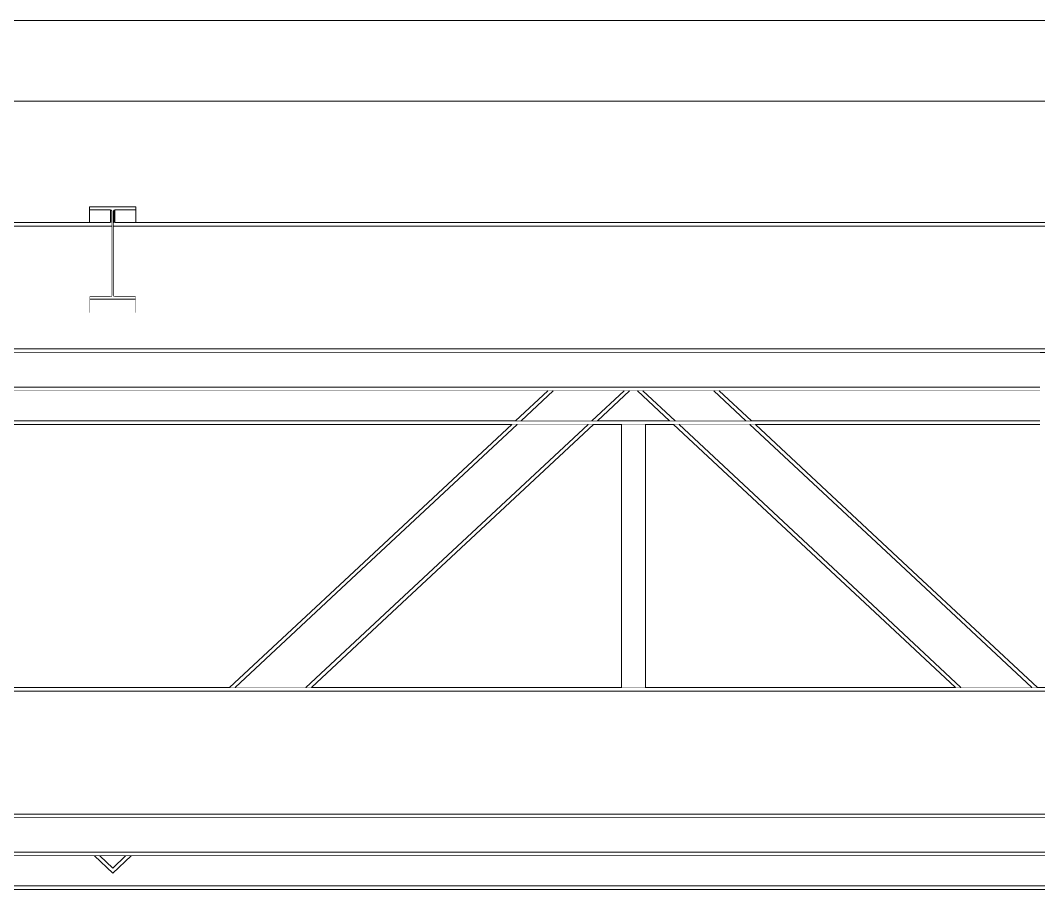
# Model space of a CAD drawing. Extents: x -3080 to 28500, y -1326 to 31609.
# Drawn here: x 23915.2 to 24188.9, y 28380.8 to 28614.3 of the extents above; entities that cross this region are included whole.
import ezdxf
from ezdxf.xclip import XClip

# ---------------------------------------------------------------- set-up
doc = ezdxf.new("R2010")
doc.units = 0
doc.header["$LTSCALE"] = 100
doc.header["$XCLIPFRAME"] = 2
doc.linetypes.add('188K-SM-07-F10-MECH-CR PIPE-Y2257103$0$X-S-FAB_SL ALL$0$Wipeout_Contour', pattern=[1, 0, -1])
for name, color, linetype in [('0-xref', 8, 'Continuous'), ('188K-SM-07-F10-MECH-CR PIPE-Y2257103$0$X-S-FAB_SL ALL$0$A-ROOF', 7, 'Continuous'), ('188K-SM-07-F10-MECH-CR PIPE-Y2257103$0$X-S-FAB_SL ALL$0$ASP_1', 1, 'Continuous'), ('188K-SM-07-F10-MECH-CR PIPE-Y2257103$0$X-S-FAB_SL ALL$0$Hattch', 7, 'Continuous'), ('188K-SM-07-F10-MECH-CR PIPE-Y2257103$0$X-S-FAB_SL ALL$0$S-TRUSS', 7, 'Continuous')]:
    doc.layers.add(name, color=color, linetype=linetype)

# ---------------------------------------------------------------- blocks, each defined once
blk = doc.blocks.new('188K-SM-07-F10-MECH-CR PIPE-Y2257103$0$X-S-FAB_SL ALL$0$剖面元素_439_3', base_point=(23061.26, -8263.06))
at = {"layer": '188K-SM-07-F10-MECH-CR PIPE-Y2257103$0$X-S-FAB_SL ALL$0$A-ROOF', "color": 6, "lineweight": 0}
blk.add_line((47418.76, -5979.5), (38233.76, -5979.5), dxfattribs=at)
at = {"color": 254, "linetype": '188K-SM-07-F10-MECH-CR PIPE-Y2257103$0$X-S-FAB_SL ALL$0$Wipeout_Contour', "lineweight": 0, "ltscale": 3803858.743980569}
blk.add_wipeout([(38233.76, -6001.22), (38233.76, -6029.83), (38595.06, -6029.83), (38595.06, -6029.64), (38607.46, -6029.64), (38607.46, -6029.83), (39003.81, -6029.83), (39003.81, -6029.71), (39038.81, -6029.71), (39038.81, -6029.83), (39435.06, -6029.83), (39435.06, -6029.64), (39447.46, -6029.64), (39447.46, -6029.83), (39843.76, -6029.83), (39843.76, -6029.71), (39878.76, -6029.71), (39878.76, -6029.83), (40275.06, -6029.83), (40275.06, -6029.64), (40287.46, -6029.64), (40287.46, -6029.83), (40683.76, -6029.83), (40683.76, -6029.71), (40718.76, -6029.71), (40718.76, -6029.83), (41115.06, -6029.83), (41115.06, -6029.64), (41127.46, -6029.64), (41127.46, -6029.83), (41523.76, -6029.83), (41523.76, -6029.71), (41558.76, -6029.71), (41558.76, -6029.83), (41955.06, -6029.83), (41955.06, -6029.64), (41967.46, -6029.64), (41967.46, -6029.83), (42363.76, -6029.83), (42363.76, -6029.71), (42398.76, -6029.71), (42398.76, -6029.83), (42795.06, -6029.83), (42795.06, -6029.64), (42807.46, -6029.64), (42807.46, -6029.83), (43203.76, -6029.83), (43203.76, -6029.71), (43238.76, -6029.71), (43238.76, -6029.83), (43635.06, -6029.83), (43635.06, -6029.64), (43647.46, -6029.64), (43647.46, -6029.83), (44043.76, -6029.83), (44043.76, -6029.71), (44078.76, -6029.71), (44078.76, -6029.83), (44475.06, -6029.83), (44475.06, -6029.64), (44487.46, -6029.64), (44487.46, -6029.83), (44883.76, -6029.83), (44883.76, -6029.71), (44918.76, -6029.71), (44918.76, -6029.83), (45315.06, -6029.83), (45315.06, -6029.64), (45327.46, -6029.64), (45327.46, -6029.83), (45723.76, -6029.83), (45723.76, -6029.71), (45758.76, -6029.71), (45758.76, -6029.83), (46155.06, -6029.83), (46155.06, -6029.64), (46167.46, -6029.64), (46167.46, -6029.83), (46563.76, -6029.83), (46563.76, -6029.71), (46598.76, -6029.71), (46598.76, -6029.83), (46995.06, -6029.83), (46995.06, -6029.64), (47007.46, -6029.64), (47007.46, -6029.83), (47376.26, -6029.83), (47376.26, -6001.22)], dxfattribs=at).dxf.layer = '188K-SM-07-F10-MECH-CR PIPE-Y2257103$0$X-S-FAB_SL ALL$0$Hattch'
at = {"layer": '188K-SM-07-F10-MECH-CR PIPE-Y2257103$0$X-S-FAB_SL ALL$0$A-ROOF', "color": 6, "lineweight": 0}
blk.add_line((47418.76, -6001.22), (38233.76, -6001.22), dxfattribs=at)
blk = doc.blocks.new('188K-SM-07-F10-MECH-CR PIPE-Y2257103$0$X-S-FAB_SL ALL$0$剖面元素_810_3', base_point=(23061.26, -8263.06))
at = {"color": 254, "linetype": '188K-SM-07-F10-MECH-CR PIPE-Y2257103$0$X-S-FAB_SL ALL$0$Wipeout_Contour', "lineweight": 0, "ltscale": 189548.31302}
blk.add_wipeout([(47001.51, -6030.74), (47001.51, -6034.09), (47001.6, -6033.88), (47001.6, -6030.53)], dxfattribs=at).dxf.layer = '188K-SM-07-F10-MECH-CR PIPE-Y2257103$0$X-S-FAB_SL ALL$0$Hattch'
at = {"color": 254, "linetype": '188K-SM-07-F10-MECH-CR PIPE-Y2257103$0$X-S-FAB_SL ALL$0$Wipeout_Contour', "lineweight": 0, "ltscale": 189559.359809}
blk.add_wipeout([(47007.46, -6054.45), (46995.06, -6054.45), (46995.06, -6058.04), (47007.46, -6058.04)], dxfattribs=at).dxf.layer = '188K-SM-07-F10-MECH-CR PIPE-Y2257103$0$X-S-FAB_SL ALL$0$Hattch'
at = {"layer": '188K-SM-07-F10-MECH-CR PIPE-Y2257103$0$X-S-FAB_SL ALL$0$S-TRUSS', "color": 2, "lineweight": 0}
for p, q in [((46995.06, -6053.65), (46995.06, -6054.45)), ((47007.46, -6054.45), (46995.06, -6054.45)), ((47007.46, -6053.65), (47007.46, -6054.45))]:
    blk.add_line(p, q, dxfattribs=at)
at = {"layer": '188K-SM-07-F10-MECH-CR PIPE-Y2257103$0$X-S-FAB_SL ALL$0$S-TRUSS', "color": 8, "lineweight": 0}
for p, q in [((46995.06, -6054.45), (46995.06, -6058.04)), ((47007.46, -6054.45), (47007.46, -6058.04))]:
    blk.add_line(p, q, dxfattribs=at)
at = {"layer": '188K-SM-07-F10-MECH-CR PIPE-Y2257103$0$X-S-FAB_SL ALL$0$S-TRUSS', "color": 2, "lineweight": 0, "flags": 128}
for points in [[(47000.93, -6053.56), (47000.71, -6053.65), (46995.06, -6053.65)], [(47001.6, -6053.56), (47001.81, -6053.65), (47007.46, -6053.65)]]:
    blk.add_lwpolyline(points, dxfattribs=at)
at = {"color": 254, "linetype": '188K-SM-07-F10-MECH-CR PIPE-Y2257103$0$X-S-FAB_SL ALL$0$Wipeout_Contour', "lineweight": 0, "ltscale": 189548.831674}
blk.add_wipeout([(47001.6, -6030.53), (47001.6, -6033.88), (47001.81, -6033.79), (47001.81, -6030.44)], dxfattribs=at).dxf.layer = '188K-SM-07-F10-MECH-CR PIPE-Y2257103$0$X-S-FAB_SL ALL$0$Hattch'
at = {"color": 254, "linetype": '188K-SM-07-F10-MECH-CR PIPE-Y2257103$0$X-S-FAB_SL ALL$0$Wipeout_Contour', "lineweight": 0, "ltscale": 189560.438206}
blk.add_wipeout([(47001.81, -6030.44), (47001.81, -6033.79), (47007.46, -6033.79), (47007.46, -6030.44)], dxfattribs=at).dxf.layer = '188K-SM-07-F10-MECH-CR PIPE-Y2257103$0$X-S-FAB_SL ALL$0$Hattch'
at = {"layer": '188K-SM-07-F10-MECH-CR PIPE-Y2257103$0$X-S-FAB_SL ALL$0$S-TRUSS', "color": 2, "lineweight": 0}
blk.add_line((47007.46, -6029.64), (47007.46, -6030.44), dxfattribs=at)
at = {"layer": '188K-SM-07-F10-MECH-CR PIPE-Y2257103$0$X-S-FAB_SL ALL$0$S-TRUSS', "color": 8, "lineweight": 0}
blk.add_line((47007.46, -6030.44), (47007.46, -6033.79), dxfattribs=at)
at = {"color": 254, "linetype": '188K-SM-07-F10-MECH-CR PIPE-Y2257103$0$X-S-FAB_SL ALL$0$Wipeout_Contour', "lineweight": 0, "ltscale": 189533.657854}
blk.add_wipeout([(46995.06, -6030.44), (46995.06, -6033.79), (47000.71, -6033.79), (47000.71, -6030.44)], dxfattribs=at).dxf.layer = '188K-SM-07-F10-MECH-CR PIPE-Y2257103$0$X-S-FAB_SL ALL$0$Hattch'
at = {"layer": '188K-SM-07-F10-MECH-CR PIPE-Y2257103$0$X-S-FAB_SL ALL$0$S-TRUSS', "color": 2, "lineweight": 0}
blk.add_line((46995.06, -6029.64), (46995.06, -6030.44), dxfattribs=at)
at = {"layer": '188K-SM-07-F10-MECH-CR PIPE-Y2257103$0$X-S-FAB_SL ALL$0$S-TRUSS', "color": 8, "lineweight": 0}
blk.add_line((46995.06, -6030.44), (46995.06, -6033.79), dxfattribs=at)
at = {"color": 254, "linetype": '188K-SM-07-F10-MECH-CR PIPE-Y2257103$0$X-S-FAB_SL ALL$0$Wipeout_Contour', "lineweight": 0, "ltscale": 189545.309106}
blk.add_wipeout([(47000.71, -6030.44), (47000.71, -6033.79), (47000.93, -6033.88), (47000.93, -6030.53)], dxfattribs=at).dxf.layer = '188K-SM-07-F10-MECH-CR PIPE-Y2257103$0$X-S-FAB_SL ALL$0$Hattch'
at = {"color": 254, "linetype": '188K-SM-07-F10-MECH-CR PIPE-Y2257103$0$X-S-FAB_SL ALL$0$Wipeout_Contour', "lineweight": 0, "ltscale": 189545.980618}
blk.add_wipeout([(47000.93, -6030.53), (47000.93, -6033.88), (47001.01, -6034.09), (47001.01, -6030.74)], dxfattribs=at).dxf.layer = '188K-SM-07-F10-MECH-CR PIPE-Y2257103$0$X-S-FAB_SL ALL$0$Hattch'
at = {"layer": '188K-SM-07-F10-MECH-CR PIPE-Y2257103$0$X-S-FAB_SL ALL$0$S-TRUSS', "color": 2, "lineweight": 0}
blk.add_line((47007.46, -6029.64), (46995.06, -6029.64), dxfattribs=at)
at = {"layer": '188K-SM-07-F10-MECH-CR PIPE-Y2257103$0$X-S-FAB_SL ALL$0$S-TRUSS', "color": 8, "lineweight": 0}
for p, q in [((47000.71, -6030.44), (47000.71, -6033.79)), ((47001.81, -6030.44), (47001.81, -6033.79))]:
    blk.add_line(p, q, dxfattribs=at)
at = {"layer": '188K-SM-07-F10-MECH-CR PIPE-Y2257103$0$X-S-FAB_SL ALL$0$S-TRUSS', "color": 2, "lineweight": 0, "flags": 128}
for points in [[(47000.93, -6030.53), (47000.71, -6030.44), (46995.06, -6030.44)], [(47000.93, -6030.53), (47001.01, -6030.74), (47001.01, -6053.35), (47000.93, -6053.56)], [(47001.6, -6030.53), (47001.51, -6030.74), (47001.51, -6053.35), (47001.6, -6053.56)], [(47007.46, -6030.44), (47001.81, -6030.44), (47001.6, -6030.53)]]:
    blk.add_lwpolyline(points, dxfattribs=at)
blk = doc.blocks.new('188K-SM-07-F10-MECH-CR PIPE-Y2257103$0$X-S-FAB_SL ALL$0$剖面元素_953_3', base_point=(23061.26, -8263.06))
at = {"color": 254, "linetype": '188K-SM-07-F10-MECH-CR PIPE-Y2257103$0$X-S-FAB_SL ALL$0$Wipeout_Contour', "lineweight": 0, "ltscale": 378281.885447}
blk.add_wipeout([(46598.76, -6033.78), (46598.76, -6034.78), (47001.01, -6034.78), (47001.01, -6034.09), (47000.93, -6033.88), (47000.71, -6033.79), (46995.06, -6033.79), (46995.06, -6033.78)], dxfattribs=at).dxf.layer = '188K-SM-07-F10-MECH-CR PIPE-Y2257103$0$X-S-FAB_SL ALL$0$Hattch'
at = {"color": 254, "linetype": '188K-SM-07-F10-MECH-CR PIPE-Y2257103$0$X-S-FAB_SL ALL$0$Wipeout_Contour', "lineweight": 0, "ltscale": 283573.839397}
blk.add_wipeout([(46588.76, -6193.78), (47376.26, -6193.78), (47376.26, -6192.78), (46598.76, -6192.78), (46598.76, -6193.05), (46588.76, -6193.05)], dxfattribs=at).dxf.layer = '188K-SM-07-F10-MECH-CR PIPE-Y2257103$0$X-S-FAB_SL ALL$0$Hattch'
at = {"color": 254, "linetype": '188K-SM-07-F10-MECH-CR PIPE-Y2257103$0$X-S-FAB_SL ALL$0$Wipeout_Contour', "lineweight": 0, "ltscale": 379855.473998}
blk.add_wipeout([(47001.51, -6034.09), (47001.51, -6034.78), (47376.26, -6034.78), (47376.26, -6033.78), (47007.46, -6033.78), (47007.46, -6033.79), (47001.81, -6033.79), (47001.6, -6033.88)], dxfattribs=at).dxf.layer = '188K-SM-07-F10-MECH-CR PIPE-Y2257103$0$X-S-FAB_SL ALL$0$Hattch'
at = {"color": 254, "linetype": '188K-SM-07-F10-MECH-CR PIPE-Y2257103$0$X-S-FAB_SL ALL$0$Wipeout_Contour', "lineweight": 0, "ltscale": 1325633.498247446}
blk.add_wipeout([(46598.76, -6160.26), (46582.26, -6160.26), (46582.26, -6187.71), (46598.76, -6187.71), (46598.76, -6192.78), (47376.26, -6192.78), (47376.26, -6159.78), (47258.16, -6159.78), (47258.16, -6167.85), (47258.35, -6168.31), (47258.81, -6168.5), (47264.36, -6168.5), (47264.82, -6168.69), (47265.01, -6169.15), (47265.01, -6173.08), (47257.51, -6173.08), (47257.51, -6159.78), (46738.16, -6159.78), (46738.16, -6167.85), (46738.35, -6168.31), (46738.81, -6168.5), (46744.36, -6168.5), (46744.82, -6168.69), (46745.01, -6169.15), (46745.01, -6173.08), (46737.51, -6173.08), (46737.51, -6159.78), (46598.76, -6159.78)], dxfattribs=at).dxf.layer = '188K-SM-07-F10-MECH-CR PIPE-Y2257103$0$X-S-FAB_SL ALL$0$Hattch'
at = {"layer": '188K-SM-07-F10-MECH-CR PIPE-Y2257103$0$X-S-FAB_SL ALL$0$S-TRUSS', "color": 8, "lineweight": 0}
for p, q in [((46581.26, -6193.78), (47376.26, -6193.78)), ((46598.76, -6192.78), (47376.26, -6192.78))]:
    blk.add_line(p, q, dxfattribs=at)
at = {"color": 254, "linetype": '188K-SM-07-F10-MECH-CR PIPE-Y2257103$0$X-S-FAB_SL ALL$0$Wipeout_Contour', "lineweight": 0, "ltscale": 946113.422913}
blk.add_wipeout([(46588.76, -6035.28), (46588.76, -6062.73), (46598.76, -6062.73), (46598.76, -6067.78), (47376.26, -6067.78), (47376.26, -6034.78), (47001.51, -6034.78), (47001.51, -6053.35), (47001.6, -6053.56), (47001.81, -6053.65), (47007.46, -6053.65), (47007.46, -6058.04), (46995.06, -6058.04), (46995.06, -6053.65), (47000.71, -6053.65), (47000.93, -6053.56), (47001.01, -6053.35), (47001.01, -6034.78), (46598.76, -6034.78), (46598.76, -6035.28)], dxfattribs=at).dxf.layer = '188K-SM-07-F10-MECH-CR PIPE-Y2257103$0$X-S-FAB_SL ALL$0$Hattch'
at = {"color": 254, "linetype": '188K-SM-07-F10-MECH-CR PIPE-Y2257103$0$X-S-FAB_SL ALL$0$Wipeout_Contour', "lineweight": 0, "ltscale": 378182.961727}
blk.add_wipeout([(46738.16, -6159.49), (46738.16, -6159.78), (47257.51, -6159.78), (47257.51, -6158.78), (46744.51, -6158.78), (46744.36, -6158.84), (46738.81, -6158.84), (46738.35, -6159.03)], dxfattribs=at).dxf.layer = '188K-SM-07-F10-MECH-CR PIPE-Y2257103$0$X-S-FAB_SL ALL$0$Hattch'
at = {"layer": '188K-SM-07-F10-MECH-CR PIPE-Y2257103$0$X-S-FAB_SL ALL$0$S-TRUSS', "color": 8, "lineweight": 0}
for p, q in [((46995.06, -6033.78), (46598.76, -6033.78)), ((47001.01, -6034.78), (46598.76, -6034.78)), ((47000.71, -6033.78), (46995.06, -6033.78)), ((47376.26, -6034.78), (47001.51, -6034.78)), ((47007.46, -6033.78), (47001.81, -6033.78)), ((47376.26, -6033.78), (47007.46, -6033.78)), ((46744.51, -6158.78), (47257.51, -6158.78)), ((46738.16, -6159.78), (47257.51, -6159.78))]:
    blk.add_line(p, q, dxfattribs=at)
at = {"color": 254, "linetype": '188K-SM-07-F10-MECH-CR PIPE-Y2257103$0$X-S-FAB_SL ALL$0$Wipeout_Contour', "lineweight": 0, "ltscale": 283477.534085}
blk.add_wipeout([(46589.26, -6068.78), (47376.26, -6068.78), (47376.26, -6067.78), (46598.76, -6067.78), (46598.76, -6068.07), (46589.26, -6068.07)], dxfattribs=at).dxf.layer = '188K-SM-07-F10-MECH-CR PIPE-Y2257103$0$X-S-FAB_SL ALL$0$Hattch'
at = {"layer": '188K-SM-07-F10-MECH-CR PIPE-Y2257103$0$X-S-FAB_SL ALL$0$S-TRUSS', "color": 8, "lineweight": 0}
for p, q in [((47376.26, -6067.78), (46598.76, -6067.78)), ((47269.84, -6068.78), (46732.69, -6068.78))]:
    blk.add_line(p, q, dxfattribs=at)
blk = doc.blocks.new('188K-SM-07-F10-MECH-CR PIPE-Y2257103$0$X-S-FAB_SL ALL$0$剖面元素_956_3', base_point=(23061.26, -8263.06))
at = {"color": 254, "linetype": '188K-SM-07-F10-MECH-CR PIPE-Y2257103$0$X-S-FAB_SL ALL$0$Wipeout_Contour', "lineweight": 0, "ltscale": 189538.435224}
blk.add_wipeout([(46737.01, -6068.78), (46737.01, -6078.02), (47250.51, -6078.02), (47250.51, -6068.78)], dxfattribs=at).dxf.layer = '188K-SM-07-F10-MECH-CR PIPE-Y2257103$0$X-S-FAB_SL ALL$0$Hattch'
at = {"color": 254, "linetype": '188K-SM-07-F10-MECH-CR PIPE-Y2257103$0$X-S-FAB_SL ALL$0$Wipeout_Contour', "lineweight": 0, "ltscale": 283581.811765}
blk.add_wipeout([(46588.76, -6204.02), (47376.26, -6204.02), (47376.26, -6203.02), (46598.76, -6203.02), (46598.76, -6203.12), (46588.76, -6203.12)], dxfattribs=at).dxf.layer = '188K-SM-07-F10-MECH-CR PIPE-Y2257103$0$X-S-FAB_SL ALL$0$Hattch'
at = {"color": 254, "linetype": '188K-SM-07-F10-MECH-CR PIPE-Y2257103$0$X-S-FAB_SL ALL$0$Wipeout_Contour', "lineweight": 0, "ltscale": 189541.060186}
blk.add_wipeout([(47250.51, -6078.02), (46737.01, -6078.02), (46737.01, -6079.02), (47250.51, -6079.02)], dxfattribs=at).dxf.layer = '188K-SM-07-F10-MECH-CR PIPE-Y2257103$0$X-S-FAB_SL ALL$0$Hattch'
at = {"color": 254, "linetype": '188K-SM-07-F10-MECH-CR PIPE-Y2257103$0$X-S-FAB_SL ALL$0$Wipeout_Contour', "lineweight": 0, "ltscale": 189578.448695}
blk.add_wipeout([(47376.26, -6193.78), (46598.76, -6193.78), (46598.76, -6203.02), (47376.26, -6203.02)], dxfattribs=at).dxf.layer = '188K-SM-07-F10-MECH-CR PIPE-Y2257103$0$X-S-FAB_SL ALL$0$Hattch'
at = {"layer": '188K-SM-07-F10-MECH-CR PIPE-Y2257103$0$X-S-FAB_SL ALL$0$S-TRUSS', "color": 8, "lineweight": 0}
for p, q in [((47250.51, -6078.02), (46737.01, -6078.02)), ((47250.51, -6079.02), (46737.01, -6079.02)), ((46581.26, -6204.02), (47376.26, -6204.02)), ((46598.76, -6203.02), (47376.26, -6203.02))]:
    blk.add_line(p, q, dxfattribs=at)
blk = doc.blocks.new('188K-SM-07-F10-MECH-CR PIPE-Y2257103$0$X-S-FAB_SL ALL$0$剖面元素_1476_3', base_point=(23061.26, -8263.06))
at = {"color": 254, "linetype": '188K-SM-07-F10-MECH-CR PIPE-Y2257103$0$X-S-FAB_SL ALL$0$Wipeout_Contour', "lineweight": 0, "ltscale": 189573.095029}
blk.add_wipeout([(47118.2, -6079.02), (46884.32, -6079.02), (46892.95, -6087.06), (47109.58, -6087.06)], dxfattribs=at).dxf.layer = '188K-SM-07-F10-MECH-CR PIPE-Y2257103$0$X-S-FAB_SL ALL$0$Hattch'
at = {"color": 254, "linetype": '188K-SM-07-F10-MECH-CR PIPE-Y2257103$0$X-S-FAB_SL ALL$0$Wipeout_Contour', "lineweight": 0, "ltscale": 190128.467304}
blk.add_wipeout([(47131.57, -6087.06), (47150.96, -6087.06), (47142.33, -6079.02), (47140.19, -6079.02)], dxfattribs=at).dxf.layer = '188K-SM-07-F10-MECH-CR PIPE-Y2257103$0$X-S-FAB_SL ALL$0$Hattch'
at = {"color": 254, "linetype": '188K-SM-07-F10-MECH-CR PIPE-Y2257103$0$X-S-FAB_SL ALL$0$Wipeout_Contour', "lineweight": 0, "ltscale": 190399.3708}
blk.add_wipeout([(47164.32, -6079.02), (47172.95, -6087.06), (47250.51, -6087.06), (47250.51, -6079.02)], dxfattribs=at).dxf.layer = '188K-SM-07-F10-MECH-CR PIPE-Y2257103$0$X-S-FAB_SL ALL$0$Hattch'
at = {"color": 254, "linetype": '188K-SM-07-F10-MECH-CR PIPE-Y2257103$0$X-S-FAB_SL ALL$0$Wipeout_Contour', "lineweight": 0, "ltscale": 375930.330486}
blk.add_wipeout([(45776.26, -6212.06), (45776.26, -6213.06), (47376.26, -6213.06), (47376.26, -6212.06), (46598.76, -6212.06), (46598.76, -6212.87), (46563.76, -6212.87), (46563.76, -6212.06)], dxfattribs=at).dxf.layer = '188K-SM-07-F10-MECH-CR PIPE-Y2257103$0$X-S-FAB_SL ALL$0$Hattch'
at = {"color": 254, "linetype": '188K-SM-07-F10-MECH-CR PIPE-Y2257103$0$X-S-FAB_SL ALL$0$Wipeout_Contour', "lineweight": 0, "ltscale": 189545.704493}
blk.add_wipeout([(46737.01, -6087.06), (46737.01, -6088.06), (47250.51, -6088.06), (47250.51, -6087.06)], dxfattribs=at).dxf.layer = '188K-SM-07-F10-MECH-CR PIPE-Y2257103$0$X-S-FAB_SL ALL$0$Hattch'
at = {"color": 254, "linetype": '188K-SM-07-F10-MECH-CR PIPE-Y2257103$0$X-S-FAB_SL ALL$0$Wipeout_Contour', "lineweight": 0, "ltscale": 616265.424398}
blk.add_wipeout([(46598.76, -6204.02), (46598.76, -6212.06), (47376.26, -6212.06), (47376.26, -6204.02), (47286.2, -6204.02), (47281.26, -6208.62), (47276.33, -6204.02), (47006.2, -6204.02), (47001.26, -6208.62), (46996.33, -6204.02), (46726.2, -6204.02), (46721.26, -6208.62), (46716.33, -6204.02)], dxfattribs=at).dxf.layer = '188K-SM-07-F10-MECH-CR PIPE-Y2257103$0$X-S-FAB_SL ALL$0$Hattch'
at = {"layer": '188K-SM-07-F10-MECH-CR PIPE-Y2257103$0$X-S-FAB_SL ALL$0$S-TRUSS', "color": 8, "lineweight": 0}
for p, q in [((47250.51, -6087.06), (46737.01, -6087.06)), ((47250.51, -6088.06), (46737.01, -6088.06)), ((45776.26, -6213.06), (47376.26, -6213.06)), ((46598.76, -6212.06), (47376.26, -6212.06))]:
    blk.add_line(p, q, dxfattribs=at)
at = {"color": 254, "linetype": '188K-SM-07-F10-MECH-CR PIPE-Y2257103$0$X-S-FAB_SL ALL$0$Wipeout_Contour', "lineweight": 0, "ltscale": 142227.210309}
blk.add_wipeout([(47004.73, -6204.02), (46997.8, -6204.02), (47001.26, -6207.25)], dxfattribs=at).dxf.layer = '188K-SM-07-F10-MECH-CR PIPE-Y2257103$0$X-S-FAB_SL ALL$0$Hattch'
blk = doc.blocks.new('188K-SM-07-F10-MECH-CR PIPE-Y2257103$0$X-S-FAB_SL ALL$0$剖面元素_1667_3', base_point=(23061.26, -8263.06))
at = {"color": 254, "linetype": '188K-SM-07-F10-MECH-CR PIPE-Y2257103$0$X-S-FAB_SL ALL$0$Wipeout_Contour', "lineweight": 0, "ltscale": 190022.786841}
blk.add_wipeout([(47109.58, -6087.06), (47111.05, -6087.06), (47119.67, -6079.02), (47118.2, -6079.02)], dxfattribs=at).dxf.layer = '188K-SM-07-F10-MECH-CR PIPE-Y2257103$0$X-S-FAB_SL ALL$0$Hattch'
at = {"color": 254, "linetype": '188K-SM-07-F10-MECH-CR PIPE-Y2257103$0$X-S-FAB_SL ALL$0$Wipeout_Contour', "lineweight": 0, "ltscale": 190234.148579}
blk.add_wipeout([(47162.86, -6079.02), (47171.48, -6087.06), (47172.95, -6087.06), (47164.32, -6079.02)], dxfattribs=at).dxf.layer = '188K-SM-07-F10-MECH-CR PIPE-Y2257103$0$X-S-FAB_SL ALL$0$Hattch'
at = {"color": 254, "linetype": '188K-SM-07-F10-MECH-CR PIPE-Y2257103$0$X-S-FAB_SL ALL$0$Wipeout_Contour', "lineweight": 0, "ltscale": 284454.560776}
blk.add_wipeout([(46996.33, -6204.02), (47001.26, -6208.62), (47006.2, -6204.02), (47004.73, -6204.02), (47001.26, -6207.25), (46997.8, -6204.02)], dxfattribs=at).dxf.layer = '188K-SM-07-F10-MECH-CR PIPE-Y2257103$0$X-S-FAB_SL ALL$0$Hattch'
at = {"layer": '188K-SM-07-F10-MECH-CR PIPE-Y2257103$0$X-S-FAB_SL ALL$0$S-TRUSS', "color": 8, "lineweight": 0}
for p, q in [((47001.26, -6208.62), (46996.33, -6204.02)), ((47001.26, -6207.25), (46997.8, -6204.02)), ((47004.73, -6204.02), (47001.26, -6207.25)), ((47006.2, -6204.02), (47001.26, -6208.62))]:
    blk.add_line(p, q, dxfattribs=at)
at = {"color": 254, "linetype": '188K-SM-07-F10-MECH-CR PIPE-Y2257103$0$X-S-FAB_SL ALL$0$Wipeout_Contour', "lineweight": 0, "ltscale": 190063.49693}
blk.add_wipeout([(47111.05, -6087.06), (47130.1, -6087.06), (47138.73, -6079.02), (47119.67, -6079.02)], dxfattribs=at).dxf.layer = '188K-SM-07-F10-MECH-CR PIPE-Y2257103$0$X-S-FAB_SL ALL$0$Hattch'
at = {"color": 254, "linetype": '188K-SM-07-F10-MECH-CR PIPE-Y2257103$0$X-S-FAB_SL ALL$0$Wipeout_Contour', "lineweight": 0, "ltscale": 190193.438177}
blk.add_wipeout([(47162.86, -6079.02), (47143.8, -6079.02), (47152.42, -6087.06), (47171.48, -6087.06)], dxfattribs=at).dxf.layer = '188K-SM-07-F10-MECH-CR PIPE-Y2257103$0$X-S-FAB_SL ALL$0$Hattch'
at = {"color": 254, "linetype": '188K-SM-07-F10-MECH-CR PIPE-Y2257103$0$X-S-FAB_SL ALL$0$Wipeout_Contour', "lineweight": 0, "ltscale": 190104.206875}
blk.add_wipeout([(47138.73, -6079.02), (47130.1, -6087.06), (47131.57, -6087.06), (47140.19, -6079.02)], dxfattribs=at).dxf.layer = '188K-SM-07-F10-MECH-CR PIPE-Y2257103$0$X-S-FAB_SL ALL$0$Hattch'
at = {"color": 254, "linetype": '188K-SM-07-F10-MECH-CR PIPE-Y2257103$0$X-S-FAB_SL ALL$0$Wipeout_Contour', "lineweight": 0, "ltscale": 190152.727668}
blk.add_wipeout([(47143.8, -6079.02), (47142.33, -6079.02), (47150.96, -6087.06), (47152.42, -6087.06)], dxfattribs=at).dxf.layer = '188K-SM-07-F10-MECH-CR PIPE-Y2257103$0$X-S-FAB_SL ALL$0$Hattch'
at = {"color": 254, "linetype": '188K-SM-07-F10-MECH-CR PIPE-Y2257103$0$X-S-FAB_SL ALL$0$Wipeout_Contour', "lineweight": 0, "ltscale": 189929.484661}
blk.add_wipeout([(47108.51, -6088.06), (47066.15, -6127.58), (47066.83, -6128.31), (47109.97, -6088.06)], dxfattribs=at).dxf.layer = '188K-SM-07-F10-MECH-CR PIPE-Y2257103$0$X-S-FAB_SL ALL$0$Hattch'
at = {"color": 254, "linetype": '188K-SM-07-F10-MECH-CR PIPE-Y2257103$0$X-S-FAB_SL ALL$0$Wipeout_Contour', "lineweight": 0, "ltscale": 190353.090732}
blk.add_wipeout([(47174.02, -6088.06), (47172.55, -6088.06), (47215.7, -6128.31), (47216.38, -6127.58)], dxfattribs=at).dxf.layer = '188K-SM-07-F10-MECH-CR PIPE-Y2257103$0$X-S-FAB_SL ALL$0$Hattch'
at = {"color": 254, "linetype": '188K-SM-07-F10-MECH-CR PIPE-Y2257103$0$X-S-FAB_SL ALL$0$Wipeout_Contour', "lineweight": 0, "ltscale": 189960.754324}
blk.add_wipeout([(47066.83, -6128.31), (47075.7, -6137.82), (47129.03, -6088.06), (47109.97, -6088.06)], dxfattribs=at).dxf.layer = '188K-SM-07-F10-MECH-CR PIPE-Y2257103$0$X-S-FAB_SL ALL$0$Hattch'
at = {"color": 254, "linetype": '188K-SM-07-F10-MECH-CR PIPE-Y2257103$0$X-S-FAB_SL ALL$0$Wipeout_Contour', "lineweight": 0, "ltscale": 190324.417284}
blk.add_wipeout([(47153.5, -6088.06), (47206.83, -6137.82), (47215.7, -6128.31), (47172.55, -6088.06)], dxfattribs=at).dxf.layer = '188K-SM-07-F10-MECH-CR PIPE-Y2257103$0$X-S-FAB_SL ALL$0$Hattch'
at = {"color": 254, "linetype": '188K-SM-07-F10-MECH-CR PIPE-Y2257103$0$X-S-FAB_SL ALL$0$Wipeout_Contour', "lineweight": 0, "ltscale": 189991.77591}
blk.add_wipeout([(47129.03, -6088.06), (47075.7, -6137.82), (47076.38, -6138.55), (47130.5, -6088.06)], dxfattribs=at).dxf.layer = '188K-SM-07-F10-MECH-CR PIPE-Y2257103$0$X-S-FAB_SL ALL$0$Hattch'
at = {"color": 254, "linetype": '188K-SM-07-F10-MECH-CR PIPE-Y2257103$0$X-S-FAB_SL ALL$0$Wipeout_Contour', "lineweight": 0, "ltscale": 190296.08182}
blk.add_wipeout([(47153.5, -6088.06), (47152.03, -6088.06), (47206.15, -6138.55), (47206.83, -6137.82)], dxfattribs=at).dxf.layer = '188K-SM-07-F10-MECH-CR PIPE-Y2257103$0$X-S-FAB_SL ALL$0$Hattch'
at = {"color": 254, "linetype": '188K-SM-07-F10-MECH-CR PIPE-Y2257103$0$X-S-FAB_SL ALL$0$Wipeout_Contour', "lineweight": 0, "ltscale": 189797.348067}
blk.add_wipeout([(47066.15, -6127.58), (47032.7, -6158.78), (47034.17, -6158.78), (47066.83, -6128.31)], dxfattribs=at).dxf.layer = '188K-SM-07-F10-MECH-CR PIPE-Y2257103$0$X-S-FAB_SL ALL$0$Hattch'
at = {"color": 254, "linetype": '188K-SM-07-F10-MECH-CR PIPE-Y2257103$0$X-S-FAB_SL ALL$0$Wipeout_Contour', "lineweight": 0, "ltscale": 190521.682446}
blk.add_wipeout([(47216.38, -6127.58), (47215.7, -6128.31), (47248.36, -6158.78), (47249.83, -6158.78)], dxfattribs=at).dxf.layer = '188K-SM-07-F10-MECH-CR PIPE-Y2257103$0$X-S-FAB_SL ALL$0$Hattch'
at = {"layer": '188K-SM-07-F10-MECH-CR PIPE-Y2257103$0$X-S-FAB_SL ALL$0$S-TRUSS', "color": 8, "lineweight": 0}
for p, q in [((47118.2, -6079.02), (47109.58, -6087.06)), ((47119.67, -6079.02), (47111.05, -6087.06)), ((47138.73, -6079.02), (47130.1, -6087.06)), ((47140.19, -6079.02), (47131.57, -6087.06)), ((47150.96, -6087.06), (47142.33, -6079.02)), ((47152.42, -6087.06), (47143.8, -6079.02)), ((47171.48, -6087.06), (47162.86, -6079.02)), ((47172.95, -6087.06), (47164.32, -6079.02))]:
    blk.add_line(p, q, dxfattribs=at)
at = {"color": 254, "linetype": '188K-SM-07-F10-MECH-CR PIPE-Y2257103$0$X-S-FAB_SL ALL$0$Wipeout_Contour', "lineweight": 0, "ltscale": 189828.307572}
blk.add_wipeout([(47066.83, -6128.31), (47034.17, -6158.78), (47053.22, -6158.78), (47075.7, -6137.82)], dxfattribs=at).dxf.layer = '188K-SM-07-F10-MECH-CR PIPE-Y2257103$0$X-S-FAB_SL ALL$0$Hattch'
at = {"color": 254, "linetype": '188K-SM-07-F10-MECH-CR PIPE-Y2257103$0$X-S-FAB_SL ALL$0$Wipeout_Contour', "lineweight": 0, "ltscale": 190493.43702}
blk.add_wipeout([(47206.83, -6137.82), (47229.3, -6158.78), (47248.36, -6158.78), (47215.7, -6128.31)], dxfattribs=at).dxf.layer = '188K-SM-07-F10-MECH-CR PIPE-Y2257103$0$X-S-FAB_SL ALL$0$Hattch'
at = {"layer": '188K-SM-07-F10-MECH-CR PIPE-Y2257103$0$X-S-FAB_SL ALL$0$S-TRUSS', "color": 8, "lineweight": 0}
for p, q in [((47108.51, -6088.06), (47066.15, -6127.58)), ((47109.97, -6088.06), (47066.83, -6128.31)), ((47215.7, -6128.31), (47172.55, -6088.06)), ((47216.38, -6127.58), (47174.02, -6088.06))]:
    blk.add_line(p, q, dxfattribs=at)
at = {"color": 254, "linetype": '188K-SM-07-F10-MECH-CR PIPE-Y2257103$0$X-S-FAB_SL ALL$0$Wipeout_Contour', "lineweight": 0, "ltscale": 189859.62416}
blk.add_wipeout([(47053.22, -6158.78), (47054.69, -6158.78), (47076.38, -6138.55), (47075.7, -6137.82)], dxfattribs=at).dxf.layer = '188K-SM-07-F10-MECH-CR PIPE-Y2257103$0$X-S-FAB_SL ALL$0$Hattch'
at = {"color": 254, "linetype": '188K-SM-07-F10-MECH-CR PIPE-Y2257103$0$X-S-FAB_SL ALL$0$Wipeout_Contour', "lineweight": 0, "ltscale": 190464.688477}
blk.add_wipeout([(47206.83, -6137.82), (47206.15, -6138.55), (47227.84, -6158.78), (47229.3, -6158.78)], dxfattribs=at).dxf.layer = '188K-SM-07-F10-MECH-CR PIPE-Y2257103$0$X-S-FAB_SL ALL$0$Hattch'
at = {"layer": '188K-SM-07-F10-MECH-CR PIPE-Y2257103$0$X-S-FAB_SL ALL$0$S-TRUSS', "color": 8, "lineweight": 0}
for p, q in [((47129.03, -6088.06), (47075.7, -6137.82)), ((47130.5, -6088.06), (47076.38, -6138.55)), ((47206.15, -6138.55), (47152.03, -6088.06)), ((47206.83, -6137.82), (47153.5, -6088.06)), ((47066.15, -6127.58), (47032.7, -6158.78)), ((47066.83, -6128.31), (47034.17, -6158.78)), ((47248.36, -6158.78), (47215.7, -6128.31)), ((47249.83, -6158.78), (47216.38, -6127.58)), ((47075.7, -6137.82), (47053.22, -6158.78)), ((47076.38, -6138.55), (47054.69, -6158.78)), ((47227.84, -6158.78), (47206.15, -6138.55)), ((47229.3, -6158.78), (47206.83, -6137.82))]:
    blk.add_line(p, q, dxfattribs=at)
blk = doc.blocks.new('188K-SM-07-F10-MECH-CR PIPE-Y2257103$0$X-S-FAB_SL ALL$0$剖面元素_1668_3', base_point=(23061.26, -8263.06))
at = {"color": 254, "linetype": '188K-SM-07-F10-MECH-CR PIPE-Y2257103$0$X-S-FAB_SL ALL$0$Wipeout_Contour', "lineweight": 0, "ltscale": 190149.257186}
blk.add_wipeout([(47138.01, -6088.06), (47138.01, -6158.78), (47144.51, -6158.78), (47144.51, -6088.06)], dxfattribs=at).dxf.layer = '188K-SM-07-F10-MECH-CR PIPE-Y2257103$0$X-S-FAB_SL ALL$0$Hattch'
at = {"layer": '188K-SM-07-F10-MECH-CR PIPE-Y2257103$0$X-S-FAB_SL ALL$0$S-TRUSS', "color": 8, "lineweight": 0}
for p, q in [((47138.01, -6158.78), (47138.01, -6088.06)), ((47144.51, -6158.78), (47144.51, -6088.06))]:
    blk.add_line(p, q, dxfattribs=at)
blk = doc.blocks.new('188K-SM-07-F10-MECH-CR PIPE-Y2257103$0$X-S-FAB_SL ALL$0$A$C2e9ab586')
at = {"layer": '188K-SM-07-F10-MECH-CR PIPE-Y2257103$0$X-S-FAB_SL ALL$0$A-ROOF', "lineweight": 0}
blk.add_blockref('188K-SM-07-F10-MECH-CR PIPE-Y2257103$0$X-S-FAB_SL ALL$0$剖面元素_439_3', (-28106.39, 285), dxfattribs=at)
at = {"layer": '188K-SM-07-F10-MECH-CR PIPE-Y2257103$0$X-S-FAB_SL ALL$0$S-TRUSS', "lineweight": 0}
blk.add_blockref('188K-SM-07-F10-MECH-CR PIPE-Y2257103$0$X-S-FAB_SL ALL$0$剖面元素_810_3', (-28106.39, 285), dxfattribs=at)
blk.add_blockref('188K-SM-07-F10-MECH-CR PIPE-Y2257103$0$X-S-FAB_SL ALL$0$剖面元素_953_3', (-28106.39, 285), dxfattribs=at)
blk.add_blockref('188K-SM-07-F10-MECH-CR PIPE-Y2257103$0$X-S-FAB_SL ALL$0$剖面元素_956_3', (-28106.39, 285), dxfattribs=at)
blk.add_blockref('188K-SM-07-F10-MECH-CR PIPE-Y2257103$0$X-S-FAB_SL ALL$0$剖面元素_1476_3', (-28106.39, 285), dxfattribs=at)
blk.add_blockref('188K-SM-07-F10-MECH-CR PIPE-Y2257103$0$X-S-FAB_SL ALL$0$剖面元素_1667_3', (-28106.39, 285), dxfattribs=at)
blk.add_blockref('188K-SM-07-F10-MECH-CR PIPE-Y2257103$0$X-S-FAB_SL ALL$0$剖面元素_1668_3', (-28106.39, 285), dxfattribs=at)
blk = doc.blocks.new('188K-SM-07-F10-MECH-CR PIPE-Y2257103$0$X-S-FAB_SL ALL')
at = {"layer": '188K-SM-07-F10-MECH-CR PIPE-Y2257103$0$X-S-FAB_SL ALL$0$ASP_1'}
blk.add_blockref('188K-SM-07-F10-MECH-CR PIPE-Y2257103$0$X-S-FAB_SL ALL$0$A$C2e9ab586', (23632.864, -73288.977), dxfattribs=at)
blk = doc.blocks.new('188K-SM-07-F10-MECH-CR PIPE-Y2257103')
ref = blk.add_blockref('188K-SM-07-F10-MECH-CR PIPE-Y2257103$0$X-S-FAB_SL ALL', (4473.521, 99334.763))
XClip(ref).set_block_clipping_path([(-7553.4648570136, -75341.9369645483), (24026.2025623869, -67725.7696244382)])

msp = doc.modelspace()

# ---------------------------------------------------------------- block references
at = {"layer": '0-xref'}
msp.add_blockref('188K-SM-07-F10-MECH-CR PIPE-Y2257103', (0, 0), dxfattribs=at)

doc.saveas('drawing.dxf')
